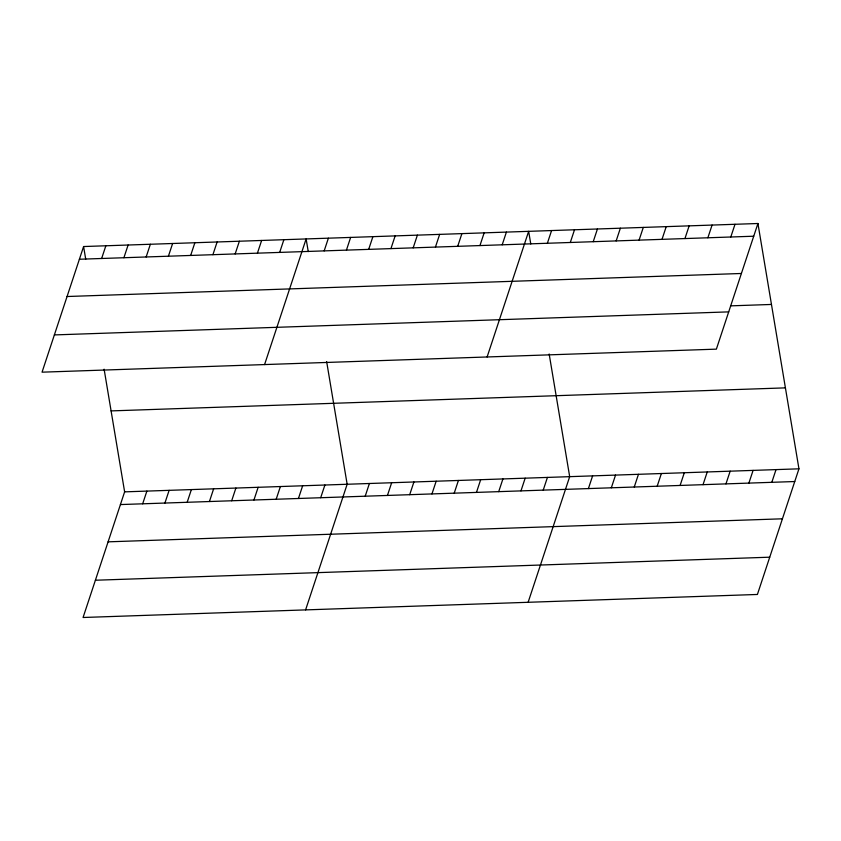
<?xml version="1.0" encoding="UTF-8"?>
<svg xmlns="http://www.w3.org/2000/svg" width="841" height="841" viewBox="0 0 841 841"><rect width="100%" height="100%" fill="white"/><g stroke="black" fill="none" stroke-linecap="round" stroke-linejoin="round"><path stroke-width="1.26" d="M83.595 246.539L42.05 372.174L716.374 349.141L757.93 223.506L83.595 246.539L85.719 259.196M101.645 258.492L105.85 245.782M123.9 257.735L128.105 245.025M146.155 256.968L150.36 244.258M168.41 256.211L172.615 243.501M190.665 255.454L194.86 242.744M104.116 369.199L124.626 491.859L83.07 617.494L757.405 594.461L798.95 468.826L757.93 223.506M212.91 254.697L217.115 241.977M142.676 503.812L146.881 491.102M235.165 253.929L239.37 241.22M164.92 503.055L169.125 490.345M257.42 253.173L261.625 240.463M187.175 502.287L191.38 489.578M279.675 252.416L283.88 239.696M209.43 501.53L213.635 488.821M264.579 364.574L306.124 238.939L308.248 251.585M231.685 500.773L235.89 488.064M324.174 250.891L328.379 238.182M253.94 500.006L258.145 487.296M346.429 250.134L350.634 237.414M276.184 499.249L280.389 486.54M368.684 249.367L372.889 236.657M298.439 498.492L302.644 485.783M390.939 248.61L395.144 235.901M320.694 497.725L324.899 485.015M413.183 247.853L417.388 235.133M305.598 609.893L347.154 484.258L326.644 361.598M435.438 247.086L439.643 234.376M365.204 496.211L369.399 483.501M457.693 246.329L461.898 233.619M387.449 495.444L391.654 482.734M479.948 245.572L484.153 232.852M409.704 494.687L413.909 481.977M502.203 244.805L506.398 232.095M431.959 493.93L436.164 481.22M487.107 356.973L528.653 231.338L530.776 243.985M454.214 493.173L458.419 480.453M547.375 243.259L551.58 230.55M476.469 492.405L480.663 479.696M570.303 242.481L574.508 229.772M498.713 491.649L502.918 478.939M593.231 241.693L597.436 228.983M520.968 490.892L525.173 478.172M616.159 240.915L620.364 228.205M543.223 490.124L547.428 477.415M639.086 240.127L643.291 227.417M528.127 602.293L569.683 476.658L549.162 353.998M662.014 239.349L666.219 226.639M588.406 488.579L592.611 475.869M684.942 238.56L689.147 225.851M611.333 487.801L615.538 475.091M707.87 237.782L712.075 225.073M634.261 487.013L638.456 474.303M730.797 236.994L735.002 224.284M657.178 486.235L661.383 473.525M680.106 485.446L684.311 472.737M703.034 484.668L707.239 471.959M725.962 483.88L730.167 471.17M748.889 483.102L753.094 470.392M771.817 482.314L776.022 469.604M79.401 259.249L753.725 236.216M67.07 296.516L741.394 273.483M730.703 305.851L771.46 304.453M54.371 334.918L728.705 311.874M111.086 410.902L785.41 387.869M124.626 491.859L798.95 468.826M120.421 504.568L794.745 481.536M108.1 541.835L782.424 518.802M95.401 580.237L769.725 557.194"/></g></svg>
